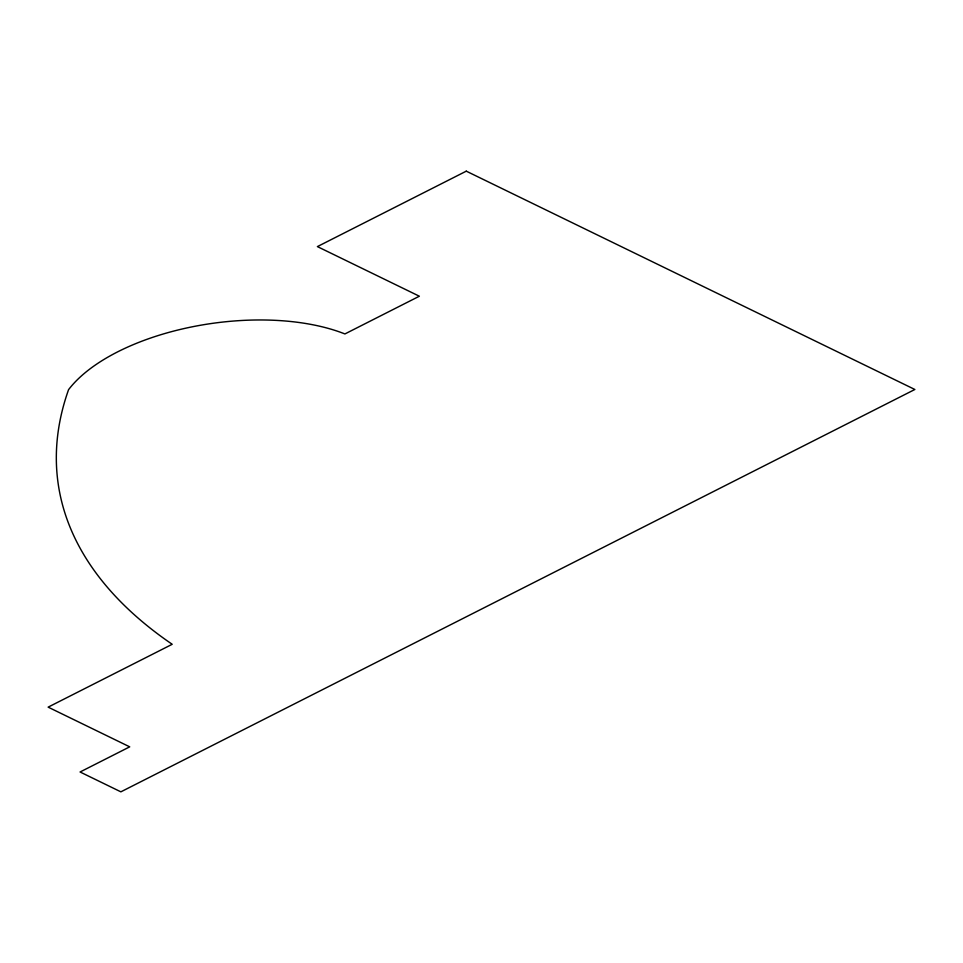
<?xml version="1.0" encoding="UTF-8"?>
<svg xmlns="http://www.w3.org/2000/svg" width="963" height="963" viewBox="0 0 963 963"><rect width="100%" height="100%" fill="white"/><g stroke="black" fill="none" stroke-linecap="round" stroke-linejoin="round"><path stroke-width="1.44" d="M466.273 171.161L317.405 246.6L419.35 296.219L344.91 333.944A169.211 81.265 -7.9 0 0 68.566 389.666A781.39 375.245 -7.9 0 0 172.208 644.283L48.15 707.143L129.704 746.843L80.085 771.989L120.869 791.839L914.85 389.485L466.273 171.161"/></g></svg>
